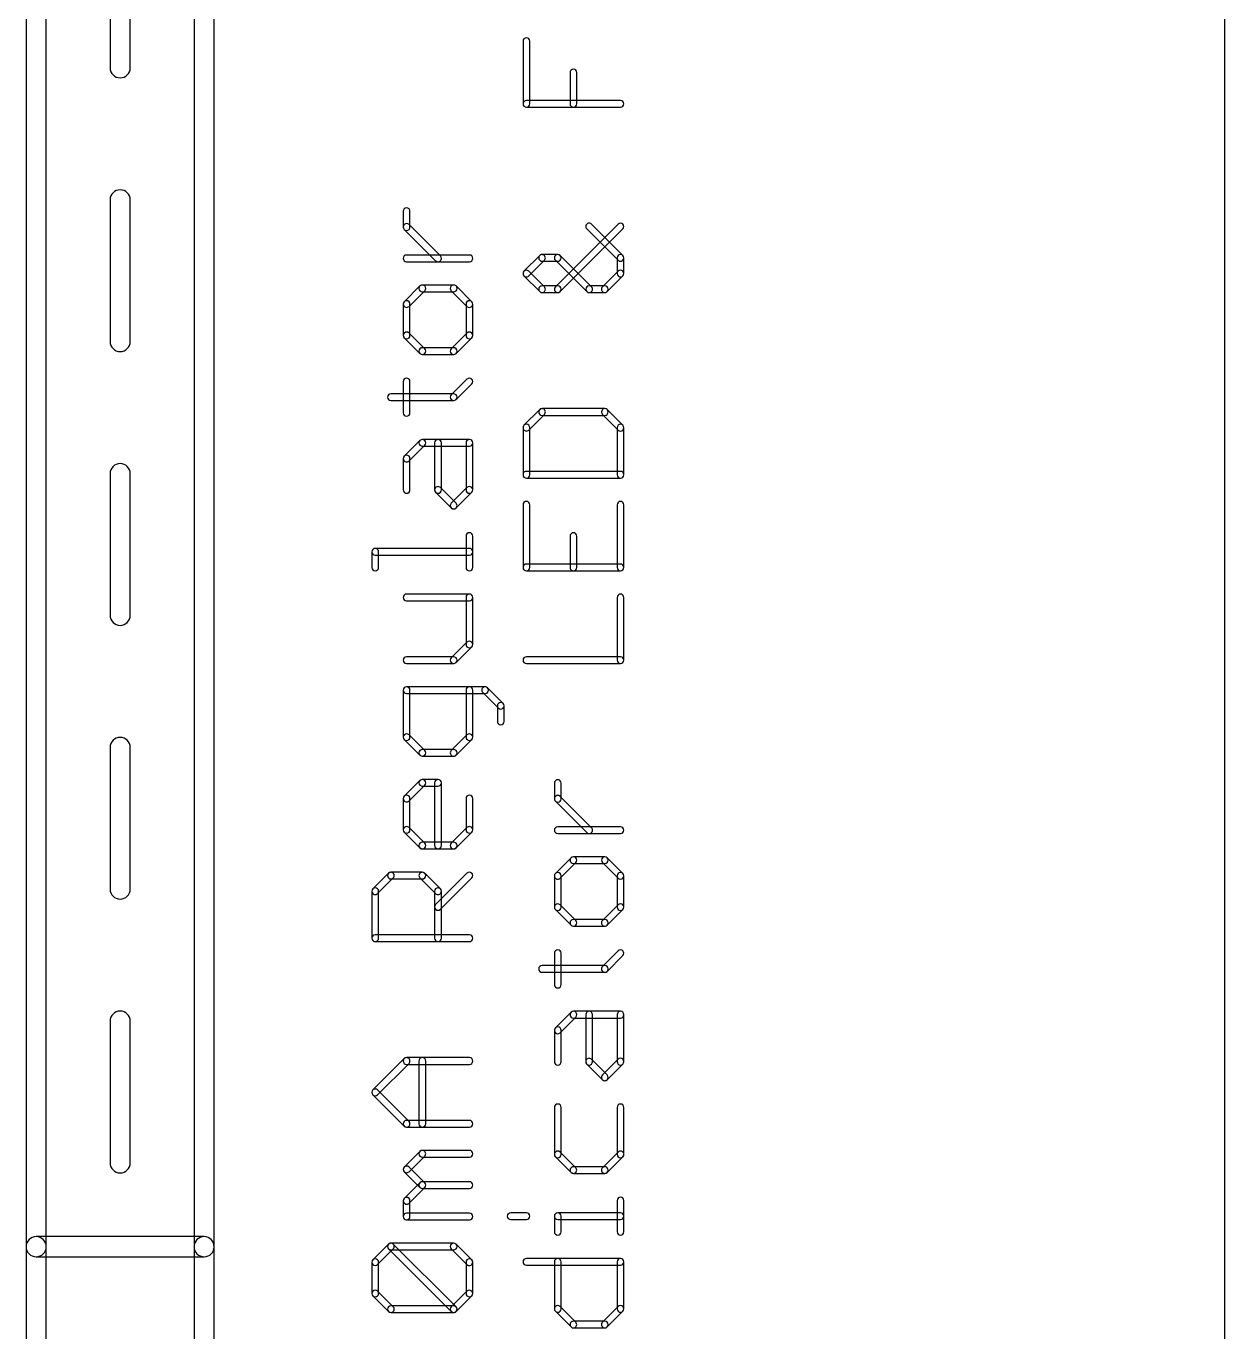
# Model space of a CAD drawing. Extents: x 0 to 11.2, y 0 to 11.2.
# Drawn here: x 10.853 to 11.21, y 2.9386 to 3.3277 of the extents above; entities that cross this region are included whole.
import ezdxf

# ---------------------------------------------------------------- set-up
doc = ezdxf.new("R2010")
doc.units = 0
doc.layers.add('20', color=53, linetype='CONTINUOUS')
doc.layers.add('21', color=253, linetype='CONTINUOUS')

msp = doc.modelspace()

# ---------------------------------------------------------------- linework, layer by layer
at = {"layer": '20'}
msp.add_line((11.21, 0), (11.21, 11.21), dxfattribs=at)
at = {"layer": '21'}
for points in [[(10.853, 4.114), (10.853, 2.964, 1), (10.859, 2.964), (10.859, 4.114, 1)], [(10.909, 2.964), (10.909, 4.114, 1), (10.903, 4.114), (10.903, 2.964, 1)], [(10.878, 3.357438), (10.878, 3.315247, 1), (10.884, 3.315247), (10.884, 3.357438, 1)], [(11.002976, 3.304503), (11.002976, 3.323186, 1), (11.000976, 3.323186), (11.000976, 3.304503, 1)], [(11.016988, 3.304503), (11.016988, 3.313845, 1), (11.014988, 3.313845), (11.014988, 3.304503, 1)], [(11.03, 3.305503), (11.001976, 3.305503, 1), (11.001976, 3.303503), (11.03, 3.303503, 1)], [(10.878, 3.275877), (10.878, 3.233685, 1), (10.884, 3.233685), (10.884, 3.275877, 1)], [(10.967317, 3.267805), (10.967317, 3.272476, 1), (10.965317, 3.272476), (10.965317, 3.267805, 1)], [(10.976366, 3.259171), (10.967025, 3.268512, 1), (10.96561, 3.267098), (10.974952, 3.257757, 1)], [(11.012025, 3.248549), (11.030707, 3.267232, 1), (11.029293, 3.268646), (11.01061, 3.249963, 1)], [(11.019952, 3.267232), (11.029293, 3.25789, 1), (11.030707, 3.259305), (11.021366, 3.268646, 1)], [(10.985, 3.259464), (10.966317, 3.259464, 1), (10.966317, 3.257464), (10.985, 3.257464, 1)], [(11.00594, 3.259305), (11.001269, 3.254634, 1), (11.002683, 3.25322), (11.007354, 3.25789, 1)], [(11.011317, 3.259598), (11.006647, 3.259598, 1), (11.006647, 3.257598), (11.011317, 3.257598, 1)], [(11.021366, 3.249963), (11.012025, 3.259305, 1), (11.01061, 3.25789), (11.019952, 3.248549, 1)], [(11.029, 3.258598), (11.029, 3.253927, 1), (11.031, 3.253927), (11.031, 3.258598, 1)], [(11.001269, 3.25322), (11.00594, 3.248549, 1), (11.007354, 3.249963), (11.002683, 3.254634, 1)], [(11.029293, 3.254634), (11.024622, 3.249963, 1), (11.026036, 3.248549), (11.030707, 3.25322, 1)], [(10.970281, 3.25023), (10.96561, 3.24556, 1), (10.967025, 3.244145), (10.971695, 3.248816, 1)], [(10.980329, 3.250523), (10.970988, 3.250523, 1), (10.970988, 3.248523), (10.980329, 3.248523, 1)], [(10.985707, 3.24556), (10.981036, 3.25023, 1), (10.979622, 3.248816), (10.984293, 3.244145, 1)], [(11.006647, 3.248256), (11.011317, 3.248256, 1), (11.011317, 3.250256), (11.006647, 3.250256, 1)], [(11.025329, 3.250256), (11.020659, 3.250256, 1), (11.020659, 3.248256), (11.025329, 3.248256, 1)], [(10.965317, 3.244852), (10.965317, 3.235511, 1), (10.967317, 3.235511), (10.967317, 3.244852, 1)], [(10.986, 3.235511), (10.986, 3.244852, 1), (10.984, 3.244852), (10.984, 3.235511, 1)], [(10.96561, 3.234804), (10.970281, 3.230133, 1), (10.971695, 3.231548), (10.967025, 3.236218, 1)], [(10.981036, 3.230133), (10.985707, 3.234804, 1), (10.984293, 3.236218), (10.979622, 3.231548, 1)], [(10.970988, 3.229841), (10.980329, 3.229841, 1), (10.980329, 3.231841), (10.970988, 3.231841, 1)], [(10.967317, 3.212425), (10.967317, 3.221766, 1), (10.965317, 3.221766), (10.965317, 3.212425, 1)], [(10.981036, 3.216388), (10.985707, 3.221059, 1), (10.984293, 3.222473), (10.979622, 3.217803, 1)], [(10.961647, 3.216095), (10.980329, 3.216095, 1), (10.980329, 3.218095), (10.961647, 3.218095, 1)], [(11.00594, 3.213399), (11.001269, 3.208728, 1), (11.002683, 3.207314), (11.007354, 3.211985, 1)], [(11.025329, 3.213692), (11.006647, 3.213692, 1), (11.006647, 3.211692), (11.025329, 3.211692, 1)], [(11.030707, 3.208728), (11.026036, 3.213399, 1), (11.024622, 3.211985), (11.029293, 3.207314, 1)], [(11.000976, 3.208021), (11.000976, 3.194009, 1), (11.002976, 3.194009), (11.002976, 3.208021, 1)], [(11.031, 3.194009), (11.031, 3.208021, 1), (11.029, 3.208021), (11.029, 3.194009, 1)], [(10.967025, 3.198106), (10.971695, 3.202777, 1), (10.970281, 3.204191), (10.96561, 3.19952, 1)], [(10.970988, 3.202484), (10.985, 3.202484, 1), (10.985, 3.204484), (10.970988, 3.204484, 1)], [(10.976659, 3.189472), (10.976659, 3.203484, 1), (10.974659, 3.203484), (10.974659, 3.189472, 1)], [(10.984, 3.203484), (10.984, 3.189472, 1), (10.986, 3.189472), (10.986, 3.203484, 1)], [(10.967317, 3.189472), (10.967317, 3.198813, 1), (10.965317, 3.198813), (10.965317, 3.189472, 1)], [(10.878, 3.194315), (10.878, 3.152123, 1), (10.884, 3.152123), (10.884, 3.194315, 1)], [(11.001976, 3.193009), (11.03, 3.193009, 1), (11.03, 3.195009), (11.001976, 3.195009, 1)], [(10.981036, 3.185508), (10.976366, 3.190179, 1), (10.974952, 3.188765), (10.979622, 3.184094, 1)], [(10.984293, 3.190179), (10.979622, 3.185508, 1), (10.981036, 3.184094), (10.985707, 3.188765, 1)], [(11.000976, 3.185068), (11.000976, 3.166386, 1), (11.002976, 3.166386), (11.002976, 3.185068, 1)], [(11.031, 3.166386), (11.031, 3.185068, 1), (11.029, 3.185068), (11.029, 3.166386, 1)], [(10.986, 3.166386), (10.986, 3.175727, 1), (10.984, 3.175727), (10.984, 3.166386, 1)], [(11.016988, 3.166386), (11.016988, 3.175727, 1), (11.014988, 3.175727), (11.014988, 3.166386, 1)], [(10.957976, 3.166386), (10.957976, 3.171056, 1), (10.955976, 3.171056), (10.955976, 3.166386, 1)], [(10.956976, 3.170056), (10.985, 3.170056, 1), (10.985, 3.172056), (10.956976, 3.172056, 1)], [(11.001976, 3.165386), (11.03, 3.165386, 1), (11.03, 3.167386), (11.001976, 3.167386, 1)], [(10.985, 3.158445), (10.966317, 3.158445, 1), (10.966317, 3.156445), (10.985, 3.156445, 1)], [(10.986, 3.143433), (10.986, 3.157445, 1), (10.984, 3.157445), (10.984, 3.143433, 1)], [(11.031, 3.138762), (11.031, 3.157445, 1), (11.029, 3.157445), (11.029, 3.138762, 1)], [(10.981036, 3.138055), (10.985707, 3.142726, 1), (10.984293, 3.14414), (10.979622, 3.139469, 1)], [(10.966317, 3.137762), (10.980329, 3.137762, 1), (10.980329, 3.139762), (10.966317, 3.139762, 1)], [(11.001976, 3.137762), (11.03, 3.137762, 1), (11.03, 3.139762), (11.001976, 3.139762, 1)], [(10.989671, 3.130821), (10.966317, 3.130821, 1), (10.966317, 3.128821), (10.989671, 3.128821, 1)], [(10.965317, 3.129821), (10.965317, 3.115809, 1), (10.967317, 3.115809), (10.967317, 3.129821, 1)], [(10.986, 3.115809), (10.986, 3.129821, 1), (10.984, 3.129821), (10.984, 3.115809, 1)], [(10.995048, 3.125858), (10.990378, 3.130528, 1), (10.988964, 3.129114), (10.993634, 3.124443, 1)], [(10.995341, 3.12048), (10.995341, 3.12515, 1), (10.993341, 3.12515), (10.993341, 3.12048, 1)], [(10.96561, 3.115102), (10.970281, 3.110431, 1), (10.971695, 3.111846), (10.967025, 3.116516, 1)], [(10.981036, 3.110431), (10.985707, 3.115102, 1), (10.984293, 3.116516), (10.979622, 3.111846, 1)], [(10.878, 3.112753), (10.878, 3.070562, 1), (10.884, 3.070562), (10.884, 3.112753, 1)], [(10.970988, 3.110139), (10.980329, 3.110139, 1), (10.980329, 3.112139), (10.970988, 3.112139, 1)], [(10.967025, 3.09682), (10.971695, 3.10149, 1), (10.970281, 3.102905), (10.96561, 3.098234, 1)], [(10.970988, 3.101198), (10.975659, 3.101198, 1), (10.975659, 3.103198), (10.970988, 3.103198, 1)], [(10.974659, 3.102198), (10.974659, 3.083515, 1), (10.976659, 3.083515), (10.976659, 3.102198, 1)], [(11.012317, 3.09746), (11.012317, 3.102131, 1), (11.010317, 3.102131), (11.010317, 3.09746, 1)], [(10.967317, 3.088186), (10.967317, 3.097527, 1), (10.965317, 3.097527), (10.965317, 3.088186, 1)], [(10.984, 3.097527), (10.984, 3.088186, 1), (10.986, 3.088186), (10.986, 3.097527, 1)], [(11.021366, 3.088826), (11.012025, 3.098167, 1), (11.01061, 3.096753), (11.019952, 3.087412, 1)], [(10.971695, 3.084222), (10.967025, 3.088893, 1), (10.96561, 3.087479), (10.970281, 3.082808, 1)], [(10.984293, 3.088893), (10.979622, 3.084222, 1), (10.981036, 3.082808), (10.985707, 3.087479, 1)], [(11.03, 3.089119), (11.011317, 3.089119, 1), (11.011317, 3.087119), (11.03, 3.087119, 1)], [(10.980329, 3.084515), (10.970988, 3.084515, 1), (10.970988, 3.082515), (10.980329, 3.082515, 1)], [(11.015281, 3.079885), (11.01061, 3.075215, 1), (11.012025, 3.0738), (11.016695, 3.078471, 1)], [(11.025329, 3.080178), (11.015988, 3.080178, 1), (11.015988, 3.078178), (11.025329, 3.078178, 1)], [(11.030707, 3.075215), (11.026036, 3.079885, 1), (11.024622, 3.078471), (11.029293, 3.0738, 1)], [(10.957683, 3.069196), (10.962354, 3.073867, 1), (10.96094, 3.075281), (10.956269, 3.070611, 1)], [(10.961647, 3.073574), (10.970988, 3.073574, 1), (10.970988, 3.075574), (10.961647, 3.075574, 1)], [(10.970281, 3.073867), (10.974952, 3.069196, 1), (10.976366, 3.070611), (10.971695, 3.075281, 1)], [(10.976366, 3.064526), (10.985707, 3.073867, 1), (10.984293, 3.075281), (10.974952, 3.06594, 1)], [(11.010317, 3.074508), (11.010317, 3.065166, 1), (11.012317, 3.065166), (11.012317, 3.074508, 1)], [(11.031, 3.065166), (11.031, 3.074508, 1), (11.029, 3.074508), (11.029, 3.065166, 1)], [(10.957976, 3.055891), (10.957976, 3.069903, 1), (10.955976, 3.069903), (10.955976, 3.055891, 1)], [(10.974659, 3.069903), (10.974659, 3.055891, 1), (10.976659, 3.055891), (10.976659, 3.069903, 1)], [(11.01061, 3.064459), (11.015281, 3.059788, 1), (11.016695, 3.061203), (11.012025, 3.065873, 1)], [(11.026036, 3.059788), (11.030707, 3.064459, 1), (11.029293, 3.065873), (11.024622, 3.061203, 1)], [(11.015988, 3.059496), (11.025329, 3.059496, 1), (11.025329, 3.061496), (11.015988, 3.061496, 1)], [(10.985, 3.056891), (10.956976, 3.056891, 1), (10.956976, 3.054891), (10.985, 3.054891, 1)], [(11.012317, 3.04208), (11.012317, 3.051421, 1), (11.010317, 3.051421), (11.010317, 3.04208, 1)], [(11.026036, 3.046043), (11.030707, 3.050714, 1), (11.029293, 3.052128), (11.024622, 3.047458, 1)], [(11.006647, 3.04575), (11.025329, 3.04575, 1), (11.025329, 3.04775), (11.006647, 3.04775, 1)], [(10.878, 3.031192), (10.878, 2.989, 1), (10.884, 2.989), (10.884, 3.031192, 1)], [(11.012025, 3.027761), (11.016695, 3.032432, 1), (11.015281, 3.033846), (11.01061, 3.029175, 1)], [(11.015988, 3.032139), (11.03, 3.032139, 1), (11.03, 3.034139), (11.015988, 3.034139, 1)], [(11.021659, 3.019127), (11.021659, 3.033139, 1), (11.019659, 3.033139), (11.019659, 3.019127, 1)], [(11.029, 3.033139), (11.029, 3.019127, 1), (11.031, 3.019127), (11.031, 3.033139, 1)], [(11.012317, 3.019127), (11.012317, 3.028468, 1), (11.010317, 3.028468), (11.010317, 3.019127, 1)], [(10.957683, 3.009279), (10.967025, 3.01862, 1), (10.96561, 3.020034), (10.956269, 3.010693, 1)], [(10.966317, 3.018327), (10.985, 3.018327, 1), (10.985, 3.020327), (10.966317, 3.020327, 1)], [(10.971988, 3.000644), (10.971988, 3.019327, 1), (10.969988, 3.019327), (10.969988, 3.000644, 1)], [(11.026036, 3.015163), (11.021366, 3.019834, 1), (11.019952, 3.01842), (11.024622, 3.013749, 1)], [(11.029293, 3.019834), (11.024622, 3.015163, 1), (11.026036, 3.013749), (11.030707, 3.01842, 1)], [(10.967025, 3.001352), (10.957683, 3.010693, 1), (10.956269, 3.009279), (10.96561, 2.999937, 1)], [(11.010317, 3.005515), (11.010317, 2.991503, 1), (11.012317, 2.991503), (11.012317, 3.005515, 1)], [(11.031, 2.991503), (11.031, 3.005515, 1), (11.029, 3.005515), (11.029, 2.991503, 1)], [(10.985, 3.001644), (10.966317, 3.001644, 1), (10.966317, 2.999644), (10.985, 2.999644, 1)], [(10.967025, 2.986326), (10.971695, 2.990996, 1), (10.970281, 2.992411), (10.96561, 2.98774, 1)], [(10.970988, 2.990703), (10.985, 2.990703, 1), (10.985, 2.992703), (10.970988, 2.992703, 1)], [(11.01061, 2.990796), (11.015281, 2.986126, 1), (11.016695, 2.98754), (11.012025, 2.992211, 1)], [(11.026036, 2.986126), (11.030707, 2.990796, 1), (11.029293, 2.992211), (11.024622, 2.98754, 1)], [(10.971695, 2.983069), (10.967025, 2.98774, 1), (10.96561, 2.986326), (10.970281, 2.981655, 1)], [(11.015988, 2.985833), (11.025329, 2.985833, 1), (11.025329, 2.987833), (11.015988, 2.987833, 1)], [(10.967025, 2.976984), (10.971695, 2.981655, 1), (10.970281, 2.983069), (10.96561, 2.978399, 1)], [(10.970988, 2.981362), (10.985, 2.981362, 1), (10.985, 2.983362), (10.970988, 2.983362, 1)], [(10.967317, 2.973021), (10.967317, 2.977692, 1), (10.965317, 2.977692), (10.965317, 2.973021, 1)], [(11.031, 2.968417), (11.031, 2.977758, 1), (11.029, 2.977758), (11.029, 2.968417, 1)], [(10.985, 2.974021), (10.966317, 2.974021, 1), (10.966317, 2.972021), (10.985, 2.972021, 1)], [(10.997305, 2.972088), (11.001976, 2.972088, 1), (11.001976, 2.974088), (10.997305, 2.974088, 1)], [(11.012317, 2.968417), (11.012317, 2.973088, 1), (11.010317, 2.973088), (11.010317, 2.968417, 1)], [(11.011317, 2.972088), (11.03, 2.972088, 1), (11.03, 2.974088), (11.011317, 2.974088, 1)], [(10.853, 2.964), (10.853, 2.164, 1), (10.859, 2.164), (10.859, 2.964, 1)], [(10.906, 2.967), (10.856, 2.967, 1), (10.856, 2.961), (10.906, 2.961, 1)], [(10.909, 2.114), (10.909, 2.964, 1), (10.903, 2.964), (10.903, 2.114, 1)], [(10.957683, 2.958702), (10.962354, 2.963373, 1), (10.96094, 2.964787), (10.956269, 2.960116, 1)], [(10.961647, 2.96308), (10.980329, 2.96308, 1), (10.980329, 2.96508), (10.961647, 2.96508, 1)], [(10.981036, 2.946104), (10.962354, 2.964787, 1), (10.96094, 2.963373), (10.979622, 2.94469, 1)], [(10.979622, 2.963373), (10.984293, 2.958702, 1), (10.985707, 2.960116), (10.981036, 2.964787, 1)], [(10.957976, 2.950068), (10.957976, 2.959409, 1), (10.955976, 2.959409), (10.955976, 2.950068, 1)], [(10.984, 2.959409), (10.984, 2.950068, 1), (10.986, 2.950068), (10.986, 2.959409, 1)], [(11.001976, 2.958476), (11.03, 2.958476, 1), (11.03, 2.960476), (11.001976, 2.960476, 1)], [(11.012317, 2.945464), (11.012317, 2.959476, 1), (11.010317, 2.959476), (11.010317, 2.945464, 1)], [(11.029, 2.959476), (11.029, 2.945464, 1), (11.031, 2.945464), (11.031, 2.959476, 1)], [(10.962354, 2.946104), (10.957683, 2.950775, 1), (10.956269, 2.949361), (10.96094, 2.94469, 1)], [(10.984293, 2.950775), (10.979622, 2.946104, 1), (10.981036, 2.94469), (10.985707, 2.949361, 1)], [(10.980329, 2.946397), (10.961647, 2.946397, 1), (10.961647, 2.944397), (10.980329, 2.944397, 1)], [(11.016695, 2.941501), (11.012025, 2.946171, 1), (11.01061, 2.944757), (11.015281, 2.940086, 1)], [(11.029293, 2.946171), (11.024622, 2.941501, 1), (11.026036, 2.940086), (11.030707, 2.944757, 1)], [(11.025329, 2.941794), (11.015988, 2.941794, 1), (11.015988, 2.939794), (11.025329, 2.939794, 1)]]:
    msp.add_lwpolyline(points, format="xyb", close=True, dxfattribs=at)

doc.saveas('drawing.dxf')
